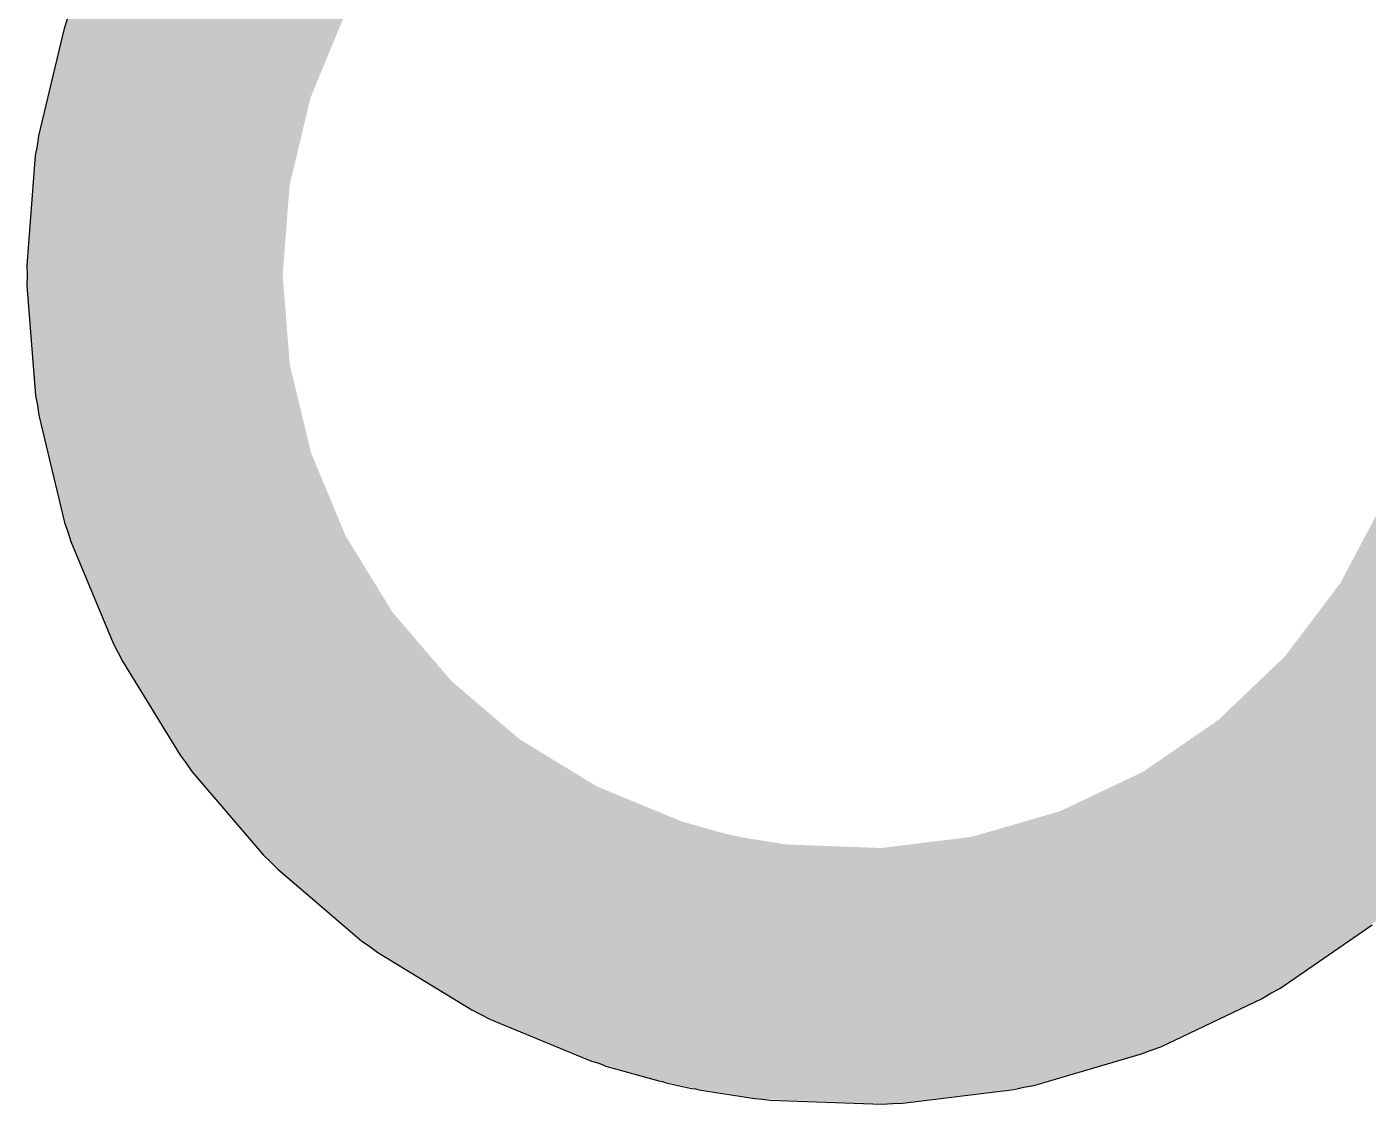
# Model space of a CAD drawing. Header units: inches. Extents: x -5 to 5450, y -4 to 5452.
# Drawn here: x 87.26 to 92.6, y 34.44 to 38.72 of the extents above; entities that cross this region are included whole.
import ezdxf

# ---------------------------------------------------------------- set-up
doc = ezdxf.new("R2010")
doc.units = ezdxf.units.IN
for name, color, linetype in [('Board_outline', 216, 'Continuous'), ('Ground', 76, 'Continuous'), ('Power', 16, 'Continuous')]:
    doc.layers.add(name, color=color, linetype=linetype)

msp = doc.modelspace()

# ---------------------------------------------------------------- linework, layer by layer
at = {"layer": 'Board_outline'}
for points in [[(89.912, 35.0195, 0.254, 0.254, -0.999997), (91.2093, 40.4549, 0.254, 0.254, 0)], [(89.912, 35.0195, 0.254, 0.254, -0.999997), (91.2093, 40.4549, 0.254, 0.254, 0)], [(93.3223, 38.161, 0.254, 0.254, -0.520567), (90.0144, 34.9971, 0.254, 0.254, 0)], [(93.3223, 38.161, 0.254, 0.254, -0.520567), (90.0144, 34.9971, 0.254, 0.254, 0)], [(89.912, 35.0195, 0.254, 0.254, 0), (90.0144, 34.9971, 0.254, 0.254, 0)], [(89.912, 35.0195, 0.254, 0.254, 0), (90.0144, 34.9971, 0.254, 0.254, 0)]]:
    msp.add_lwpolyline(points, format="xyseb", dxfattribs=at)
for points in [[(89.8485, 35.0195, 0.127, 0.127, 1), (89.9755, 35.0195, 0.127, 0.127, 1)], [(89.8485, 35.0195, 0.127, 0.127, 1), (89.9755, 35.0195, 0.127, 0.127, 1)], [(89.8485, 35.0195, 0.127, 0.127, 1), (89.9755, 35.0195, 0.127, 0.127, 1)], [(89.8485, 35.0195, 0.127, 0.127, 1), (89.9755, 35.0195, 0.127, 0.127, 1)], [(89.9509, 34.9971, 0.127, 0.127, 1), (90.0779, 34.9971, 0.127, 0.127, 1)], [(89.9509, 34.9971, 0.127, 0.127, 1), (90.0779, 34.9971, 0.127, 0.127, 1)], [(89.9509, 34.9971, 0.127, 0.127, 1), (90.0779, 34.9971, 0.127, 0.127, 1)], [(89.9509, 34.9971, 0.127, 0.127, 1), (90.0779, 34.9971, 0.127, 0.127, 1)]]:
    msp.add_lwpolyline(points, format="xyseb", close=True, dxfattribs=at)
at = {"layer": 'Ground'}
for p, q in [((87.4057, 38.7156), (87.3039, 38.2891)), ((87.4188, 38.7534), (87.4057, 38.7156)), ((87.3039, 38.2891), (87.2985, 38.2494)), ((87.2985, 38.2494), (87.2915, 38.21)), ((87.2915, 38.21), (87.2577, 37.7729)), ((87.2577, 37.7729), (87.2585, 37.7328)), ((87.2585, 37.7328), (87.2578, 37.6928)), ((87.2578, 37.6928), (87.2928, 37.2557)), ((87.2928, 37.2557), (87.2999, 37.2163)), ((87.2999, 37.2163), (87.3054, 37.1766)), ((87.3054, 37.1766), (87.4083, 36.7504)), ((87.4083, 36.7504), (87.4215, 36.7126)), ((87.4215, 36.7126), (87.4332, 36.6743)), ((87.4332, 36.6743), (87.6015, 36.2695)), ((87.6015, 36.2695), (87.6204, 36.2342)), ((87.6204, 36.2342), (87.6379, 36.1981)), ((87.6379, 36.1981), (87.8675, 35.8246)), ((87.8675, 35.8246), (87.8917, 35.7927)), ((87.8917, 35.7927), (87.9147, 35.7599)), ((87.9147, 35.7599), (88.1999, 35.4269)), ((88.1999, 35.4269), (88.2288, 35.3992)), ((88.2288, 35.3992), (88.2566, 35.3703)), ((88.2566, 35.3703), (88.5903, 35.086)), ((92.2462, 34.8965), (92.6139, 35.1498)), ((88.5903, 35.086), (88.6232, 35.0632)), ((88.6232, 35.0632), (88.6552, 35.039)), ((88.6552, 35.039), (89.0293, 34.8104)), ((92.1755, 34.8558), (92.2104, 34.8768)), ((92.2104, 34.8768), (92.2462, 34.8965)), ((91.7721, 34.6643), (92.1755, 34.8558)), ((89.0293, 34.8104), (89.0654, 34.793)), ((89.0654, 34.793), (89.1008, 34.7742)), ((89.1008, 34.7742), (89.506, 34.6069)), ((91.7337, 34.6505), (91.7721, 34.6643)), ((89.506, 34.6069), (89.5348, 34.5982)), ((91.2671, 34.5105), (91.6958, 34.6353)), ((91.6958, 34.6353), (91.7337, 34.6505)), ((89.5348, 34.5982), (89.5629, 34.5873)), ((89.5629, 34.5873), (89.7741, 34.528)), ((89.7741, 34.528), (89.7887, 34.5254)), ((89.7887, 34.5254), (89.8029, 34.5208)), ((89.8029, 34.5208), (89.9053, 34.4984)), ((89.9053, 34.4984), (89.9202, 34.4967)), ((89.9202, 34.4967), (89.9347, 34.4929)), ((91.1872, 34.4941), (91.227, 34.503)), ((91.227, 34.503), (91.2671, 34.5105)), ((89.9347, 34.4929), (90.1554, 34.458)), ((90.1554, 34.458), (90.186, 34.4562)), ((90.186, 34.4562), (90.2163, 34.4521)), ((90.2163, 34.4521), (90.6625, 34.4357)), ((90.744, 34.4392), (91.1872, 34.4941)), ((90.6625, 34.4357), (90.7033, 34.4382)), ((90.7033, 34.4382), (90.744, 34.4392))]:
    msp.add_line(p, q, dxfattribs=at)
for points in [[(88.0695, 39.0024, 1.016, 1.016, 0), (88.298, 39.3765, 1.016, 1.016, 0)], [(87.9022, 38.5971, 1.016, 1.016, 0), (88.0695, 39.0024, 1.016, 1.016, 0)], [(87.8004, 38.1706, 1.016, 1.016, 0), (87.9022, 38.5971, 1.016, 1.016, 0)], [(87.7666, 37.7335, 1.016, 1.016, 0), (87.8004, 38.1706, 1.016, 1.016, 0)], [(87.7666, 37.7335, 1.016, 1.016, 0), (87.8016, 37.2965, 1.016, 1.016, 0)], [(87.8016, 37.2965, 1.016, 1.016, 0), (87.9045, 36.8703, 1.016, 1.016, 0)], [(87.9045, 36.8703, 1.016, 1.016, 0), (88.0728, 36.4654, 1.016, 1.016, 0)], [(92.9164, 36.2349, 1.016, 1.016, 0), (93.1256, 36.6294, 1.016, 1.016, 0)], [(88.0728, 36.4654, 1.016, 1.016, 0), (88.3024, 36.0919, 1.016, 1.016, 0)], [(92.647, 35.8788, 1.016, 1.016, 0), (92.9164, 36.2349, 1.016, 1.016, 0)], [(88.3024, 36.0919, 1.016, 1.016, 0), (88.5876, 35.7589, 1.016, 1.016, 0)], [(92.3243, 35.5702, 1.016, 1.016, 0), (92.647, 35.8788, 1.016, 1.016, 0)], [(88.5876, 35.7589, 1.016, 1.016, 0), (88.9213, 35.4746, 1.016, 1.016, 0)], [(91.9566, 35.3169, 1.016, 1.016, 0), (92.3243, 35.5702, 1.016, 1.016, 0)], [(88.9213, 35.4746, 1.016, 1.016, 0), (89.2955, 35.246, 1.016, 1.016, 0)], [(91.5532, 35.1254, 1.016, 1.016, 0), (91.9566, 35.3169, 1.016, 1.016, 0)], [(89.2955, 35.246, 1.016, 1.016, 0), (89.7008, 35.0788, 1.016, 1.016, 0)], [(91.1245, 35.0007, 1.016, 1.016, 0), (91.5532, 35.1254, 1.016, 1.016, 0)], [(89.7008, 35.0788, 1.016, 1.016, 0), (89.912, 35.0195, 1.016, 1.016, 0)], [(89.912, 35.0195, 1.016, 1.016, 0), (90.0144, 34.9971, 1.016, 1.016, 0)], [(90.0144, 34.9971, 1.016, 1.016, 0), (90.2351, 34.9622, 1.016, 1.016, 0)], [(90.2351, 34.9622, 1.016, 1.016, 0), (90.6813, 34.9458, 1.016, 1.016, 0)], [(90.6813, 34.9458, 1.016, 1.016, 0), (91.1245, 35.0007, 1.016, 1.016, 0)]]:
    msp.add_lwpolyline(points, format="xyseb", dxfattribs=at)
for points in [[(87.8155, 39.0024, 0.508, 0.508, 1), (88.3235, 39.0024, 0.508, 0.508, 1)], [(87.8155, 39.0024, 0.508, 0.508, 1), (88.3235, 39.0024, 0.508, 0.508, 1)], [(87.6482, 38.5971, 0.508, 0.508, 1), (88.1562, 38.5971, 0.508, 0.508, 1)], [(87.6482, 38.5971, 0.508, 0.508, 1), (88.1562, 38.5971, 0.508, 0.508, 1)], [(87.5464, 38.1706, 0.508, 0.508, 1), (88.0544, 38.1706, 0.508, 0.508, 1)], [(87.5464, 38.1706, 0.508, 0.508, 1), (88.0544, 38.1706, 0.508, 0.508, 1)], [(87.5126, 37.7335, 0.508, 0.508, 1), (88.0206, 37.7335, 0.508, 0.508, 1)], [(87.5126, 37.7335, 0.508, 0.508, 1), (88.0206, 37.7335, 0.508, 0.508, 1)], [(87.5476, 37.2965, 0.508, 0.508, 1), (88.0556, 37.2965, 0.508, 0.508, 1)], [(87.5476, 37.2965, 0.508, 0.508, 1), (88.0556, 37.2965, 0.508, 0.508, 1)], [(87.6505, 36.8703, 0.508, 0.508, 1), (88.1585, 36.8703, 0.508, 0.508, 1)], [(87.6505, 36.8703, 0.508, 0.508, 1), (88.1585, 36.8703, 0.508, 0.508, 1)], [(87.8188, 36.4654, 0.508, 0.508, 1), (88.3268, 36.4654, 0.508, 0.508, 1)], [(87.8188, 36.4654, 0.508, 0.508, 1), (88.3268, 36.4654, 0.508, 0.508, 1)], [(92.6624, 36.2349, 0.508, 0.508, 1), (93.1704, 36.2349, 0.508, 0.508, 1)], [(92.6624, 36.2349, 0.508, 0.508, 1), (93.1704, 36.2349, 0.508, 0.508, 1)], [(88.0484, 36.0919, 0.508, 0.508, 1), (88.5564, 36.0919, 0.508, 0.508, 1)], [(88.0484, 36.0919, 0.508, 0.508, 1), (88.5564, 36.0919, 0.508, 0.508, 1)], [(92.393, 35.8788, 0.508, 0.508, 1), (92.901, 35.8788, 0.508, 0.508, 1)], [(92.393, 35.8788, 0.508, 0.508, 1), (92.901, 35.8788, 0.508, 0.508, 1)], [(88.3336, 35.7589, 0.508, 0.508, 1), (88.8416, 35.7589, 0.508, 0.508, 1)], [(88.3336, 35.7589, 0.508, 0.508, 1), (88.8416, 35.7589, 0.508, 0.508, 1)], [(92.0703, 35.5702, 0.508, 0.508, 1), (92.5783, 35.5702, 0.508, 0.508, 1)], [(92.0703, 35.5702, 0.508, 0.508, 1), (92.5783, 35.5702, 0.508, 0.508, 1)], [(88.6673, 35.4746, 0.508, 0.508, 1), (89.1753, 35.4746, 0.508, 0.508, 1)], [(88.6673, 35.4746, 0.508, 0.508, 1), (89.1753, 35.4746, 0.508, 0.508, 1)], [(91.7026, 35.3169, 0.508, 0.508, 1), (92.2106, 35.3169, 0.508, 0.508, 1)], [(91.7026, 35.3169, 0.508, 0.508, 1), (92.2106, 35.3169, 0.508, 0.508, 1)], [(89.0415, 35.246, 0.508, 0.508, 1), (89.5495, 35.246, 0.508, 0.508, 1)], [(89.0415, 35.246, 0.508, 0.508, 1), (89.5495, 35.246, 0.508, 0.508, 1)], [(91.2992, 35.1254, 0.508, 0.508, 1), (91.8072, 35.1254, 0.508, 0.508, 1)], [(91.2992, 35.1254, 0.508, 0.508, 1), (91.8072, 35.1254, 0.508, 0.508, 1)], [(89.4468, 35.0788, 0.508, 0.508, 1), (89.9548, 35.0788, 0.508, 0.508, 1)], [(89.4468, 35.0788, 0.508, 0.508, 1), (89.9548, 35.0788, 0.508, 0.508, 1)], [(89.658, 35.0195, 0.508, 0.508, 1), (90.166, 35.0195, 0.508, 0.508, 1)], [(89.658, 35.0195, 0.508, 0.508, 1), (90.166, 35.0195, 0.508, 0.508, 1)], [(89.7604, 34.9971, 0.508, 0.508, 1), (90.2684, 34.9971, 0.508, 0.508, 1)], [(89.7604, 34.9971, 0.508, 0.508, 1), (90.2684, 34.9971, 0.508, 0.508, 1)], [(89.9811, 34.9622, 0.508, 0.508, 1), (90.4891, 34.9622, 0.508, 0.508, 1)], [(89.9811, 34.9622, 0.508, 0.508, 1), (90.4891, 34.9622, 0.508, 0.508, 1)], [(90.8705, 35.0007, 0.508, 0.508, 1), (91.3785, 35.0007, 0.508, 0.508, 1)], [(90.8705, 35.0007, 0.508, 0.508, 1), (91.3785, 35.0007, 0.508, 0.508, 1)], [(90.4273, 34.9458, 0.508, 0.508, 1), (90.9353, 34.9458, 0.508, 0.508, 1)], [(90.4273, 34.9458, 0.508, 0.508, 1), (90.9353, 34.9458, 0.508, 0.508, 1)]]:
    msp.add_lwpolyline(points, format="xyseb", close=True, dxfattribs=at)
at = {"layer": 'Power'}
for p, q in [((87.4057, 38.7156), (87.3039, 38.2891)), ((87.4188, 38.7534), (87.4057, 38.7156)), ((87.3039, 38.2891), (87.2985, 38.2494)), ((87.2985, 38.2494), (87.2915, 38.21)), ((87.2915, 38.21), (87.2577, 37.7729)), ((87.2577, 37.7729), (87.2585, 37.7328)), ((87.2585, 37.7328), (87.2578, 37.6928)), ((87.2578, 37.6928), (87.2928, 37.2557)), ((87.2928, 37.2557), (87.2999, 37.2163)), ((87.2999, 37.2163), (87.3054, 37.1766)), ((87.3054, 37.1766), (87.4083, 36.7504)), ((87.4083, 36.7504), (87.4215, 36.7126)), ((87.4215, 36.7126), (87.4332, 36.6743)), ((87.4332, 36.6743), (87.6015, 36.2695)), ((87.6015, 36.2695), (87.6204, 36.2342)), ((87.6204, 36.2342), (87.6379, 36.1981)), ((87.6379, 36.1981), (87.8675, 35.8246)), ((87.8675, 35.8246), (87.8917, 35.7927)), ((87.8917, 35.7927), (87.9147, 35.7599)), ((87.9147, 35.7599), (88.1999, 35.4269)), ((88.1999, 35.4269), (88.2288, 35.3992)), ((88.2288, 35.3992), (88.2566, 35.3703)), ((88.2566, 35.3703), (88.5903, 35.086)), ((92.2462, 34.8965), (92.6139, 35.1498)), ((88.5903, 35.086), (88.6232, 35.0632)), ((88.6232, 35.0632), (88.6552, 35.039)), ((88.6552, 35.039), (89.0293, 34.8104)), ((92.1755, 34.8558), (92.2104, 34.8768)), ((92.2104, 34.8768), (92.2462, 34.8965)), ((91.7721, 34.6643), (92.1755, 34.8558)), ((89.0293, 34.8104), (89.0654, 34.793)), ((89.0654, 34.793), (89.1008, 34.7742)), ((89.1008, 34.7742), (89.506, 34.6069)), ((91.7337, 34.6505), (91.7721, 34.6643)), ((89.506, 34.6069), (89.5348, 34.5982)), ((91.2671, 34.5105), (91.6958, 34.6353)), ((91.6958, 34.6353), (91.7337, 34.6505)), ((89.5348, 34.5982), (89.5629, 34.5873)), ((89.5629, 34.5873), (89.7741, 34.528)), ((89.7741, 34.528), (89.7887, 34.5254)), ((89.7887, 34.5254), (89.8029, 34.5208)), ((89.8029, 34.5208), (89.9053, 34.4984)), ((89.9053, 34.4984), (89.9202, 34.4967)), ((89.9202, 34.4967), (89.9347, 34.4929)), ((91.1872, 34.4941), (91.227, 34.503)), ((91.227, 34.503), (91.2671, 34.5105)), ((89.9347, 34.4929), (90.1554, 34.458)), ((90.1554, 34.458), (90.186, 34.4562)), ((90.186, 34.4562), (90.2163, 34.4521)), ((90.2163, 34.4521), (90.6625, 34.4357)), ((90.744, 34.4392), (91.1872, 34.4941)), ((90.6625, 34.4357), (90.7033, 34.4382)), ((90.7033, 34.4382), (90.744, 34.4392))]:
    msp.add_line(p, q, dxfattribs=at)
for points in [[(88.0695, 39.0024, 1.016, 1.016, 0), (88.298, 39.3765, 1.016, 1.016, 0)], [(87.9022, 38.5971, 1.016, 1.016, 0), (88.0695, 39.0024, 1.016, 1.016, 0)], [(87.8004, 38.1706, 1.016, 1.016, 0), (87.9022, 38.5971, 1.016, 1.016, 0)], [(87.7666, 37.7335, 1.016, 1.016, 0), (87.8004, 38.1706, 1.016, 1.016, 0)], [(87.7666, 37.7335, 1.016, 1.016, 0), (87.8016, 37.2965, 1.016, 1.016, 0)], [(87.8016, 37.2965, 1.016, 1.016, 0), (87.9045, 36.8703, 1.016, 1.016, 0)], [(87.9045, 36.8703, 1.016, 1.016, 0), (88.0728, 36.4654, 1.016, 1.016, 0)], [(92.9164, 36.2349, 1.016, 1.016, 0), (93.1256, 36.6294, 1.016, 1.016, 0)], [(88.0728, 36.4654, 1.016, 1.016, 0), (88.3024, 36.0919, 1.016, 1.016, 0)], [(92.647, 35.8788, 1.016, 1.016, 0), (92.9164, 36.2349, 1.016, 1.016, 0)], [(88.3024, 36.0919, 1.016, 1.016, 0), (88.5876, 35.7589, 1.016, 1.016, 0)], [(92.3243, 35.5702, 1.016, 1.016, 0), (92.647, 35.8788, 1.016, 1.016, 0)], [(88.5876, 35.7589, 1.016, 1.016, 0), (88.9213, 35.4746, 1.016, 1.016, 0)], [(91.9566, 35.3169, 1.016, 1.016, 0), (92.3243, 35.5702, 1.016, 1.016, 0)], [(88.9213, 35.4746, 1.016, 1.016, 0), (89.2955, 35.246, 1.016, 1.016, 0)], [(91.5532, 35.1254, 1.016, 1.016, 0), (91.9566, 35.3169, 1.016, 1.016, 0)], [(89.2955, 35.246, 1.016, 1.016, 0), (89.7008, 35.0788, 1.016, 1.016, 0)], [(91.1245, 35.0007, 1.016, 1.016, 0), (91.5532, 35.1254, 1.016, 1.016, 0)], [(89.7008, 35.0788, 1.016, 1.016, 0), (89.912, 35.0195, 1.016, 1.016, 0)], [(89.912, 35.0195, 1.016, 1.016, 0), (90.0144, 34.9971, 1.016, 1.016, 0)], [(90.0144, 34.9971, 1.016, 1.016, 0), (90.2351, 34.9622, 1.016, 1.016, 0)], [(90.2351, 34.9622, 1.016, 1.016, 0), (90.6813, 34.9458, 1.016, 1.016, 0)], [(90.6813, 34.9458, 1.016, 1.016, 0), (91.1245, 35.0007, 1.016, 1.016, 0)]]:
    msp.add_lwpolyline(points, format="xyseb", dxfattribs=at)
for points in [[(87.8155, 39.0024, 0.508, 0.508, 1), (88.3235, 39.0024, 0.508, 0.508, 1)], [(87.8155, 39.0024, 0.508, 0.508, 1), (88.3235, 39.0024, 0.508, 0.508, 1)], [(87.6482, 38.5971, 0.508, 0.508, 1), (88.1562, 38.5971, 0.508, 0.508, 1)], [(87.6482, 38.5971, 0.508, 0.508, 1), (88.1562, 38.5971, 0.508, 0.508, 1)], [(87.5464, 38.1706, 0.508, 0.508, 1), (88.0544, 38.1706, 0.508, 0.508, 1)], [(87.5464, 38.1706, 0.508, 0.508, 1), (88.0544, 38.1706, 0.508, 0.508, 1)], [(87.5126, 37.7335, 0.508, 0.508, 1), (88.0206, 37.7335, 0.508, 0.508, 1)], [(87.5126, 37.7335, 0.508, 0.508, 1), (88.0206, 37.7335, 0.508, 0.508, 1)], [(87.5476, 37.2965, 0.508, 0.508, 1), (88.0556, 37.2965, 0.508, 0.508, 1)], [(87.5476, 37.2965, 0.508, 0.508, 1), (88.0556, 37.2965, 0.508, 0.508, 1)], [(87.6505, 36.8703, 0.508, 0.508, 1), (88.1585, 36.8703, 0.508, 0.508, 1)], [(87.6505, 36.8703, 0.508, 0.508, 1), (88.1585, 36.8703, 0.508, 0.508, 1)], [(87.8188, 36.4654, 0.508, 0.508, 1), (88.3268, 36.4654, 0.508, 0.508, 1)], [(87.8188, 36.4654, 0.508, 0.508, 1), (88.3268, 36.4654, 0.508, 0.508, 1)], [(92.6624, 36.2349, 0.508, 0.508, 1), (93.1704, 36.2349, 0.508, 0.508, 1)], [(92.6624, 36.2349, 0.508, 0.508, 1), (93.1704, 36.2349, 0.508, 0.508, 1)], [(88.0484, 36.0919, 0.508, 0.508, 1), (88.5564, 36.0919, 0.508, 0.508, 1)], [(88.0484, 36.0919, 0.508, 0.508, 1), (88.5564, 36.0919, 0.508, 0.508, 1)], [(92.393, 35.8788, 0.508, 0.508, 1), (92.901, 35.8788, 0.508, 0.508, 1)], [(92.393, 35.8788, 0.508, 0.508, 1), (92.901, 35.8788, 0.508, 0.508, 1)], [(88.3336, 35.7589, 0.508, 0.508, 1), (88.8416, 35.7589, 0.508, 0.508, 1)], [(88.3336, 35.7589, 0.508, 0.508, 1), (88.8416, 35.7589, 0.508, 0.508, 1)], [(92.0703, 35.5702, 0.508, 0.508, 1), (92.5783, 35.5702, 0.508, 0.508, 1)], [(92.0703, 35.5702, 0.508, 0.508, 1), (92.5783, 35.5702, 0.508, 0.508, 1)], [(88.6673, 35.4746, 0.508, 0.508, 1), (89.1753, 35.4746, 0.508, 0.508, 1)], [(88.6673, 35.4746, 0.508, 0.508, 1), (89.1753, 35.4746, 0.508, 0.508, 1)], [(91.7026, 35.3169, 0.508, 0.508, 1), (92.2106, 35.3169, 0.508, 0.508, 1)], [(91.7026, 35.3169, 0.508, 0.508, 1), (92.2106, 35.3169, 0.508, 0.508, 1)], [(89.0415, 35.246, 0.508, 0.508, 1), (89.5495, 35.246, 0.508, 0.508, 1)], [(89.0415, 35.246, 0.508, 0.508, 1), (89.5495, 35.246, 0.508, 0.508, 1)], [(91.2992, 35.1254, 0.508, 0.508, 1), (91.8072, 35.1254, 0.508, 0.508, 1)], [(91.2992, 35.1254, 0.508, 0.508, 1), (91.8072, 35.1254, 0.508, 0.508, 1)], [(89.4468, 35.0788, 0.508, 0.508, 1), (89.9548, 35.0788, 0.508, 0.508, 1)], [(89.4468, 35.0788, 0.508, 0.508, 1), (89.9548, 35.0788, 0.508, 0.508, 1)], [(89.658, 35.0195, 0.508, 0.508, 1), (90.166, 35.0195, 0.508, 0.508, 1)], [(89.658, 35.0195, 0.508, 0.508, 1), (90.166, 35.0195, 0.508, 0.508, 1)], [(89.7604, 34.9971, 0.508, 0.508, 1), (90.2684, 34.9971, 0.508, 0.508, 1)], [(89.7604, 34.9971, 0.508, 0.508, 1), (90.2684, 34.9971, 0.508, 0.508, 1)], [(89.9811, 34.9622, 0.508, 0.508, 1), (90.4891, 34.9622, 0.508, 0.508, 1)], [(89.9811, 34.9622, 0.508, 0.508, 1), (90.4891, 34.9622, 0.508, 0.508, 1)], [(90.8705, 35.0007, 0.508, 0.508, 1), (91.3785, 35.0007, 0.508, 0.508, 1)], [(90.8705, 35.0007, 0.508, 0.508, 1), (91.3785, 35.0007, 0.508, 0.508, 1)], [(90.4273, 34.9458, 0.508, 0.508, 1), (90.9353, 34.9458, 0.508, 0.508, 1)], [(90.4273, 34.9458, 0.508, 0.508, 1), (90.9353, 34.9458, 0.508, 0.508, 1)]]:
    msp.add_lwpolyline(points, format="xyseb", close=True, dxfattribs=at)

doc.saveas('drawing.dxf')
